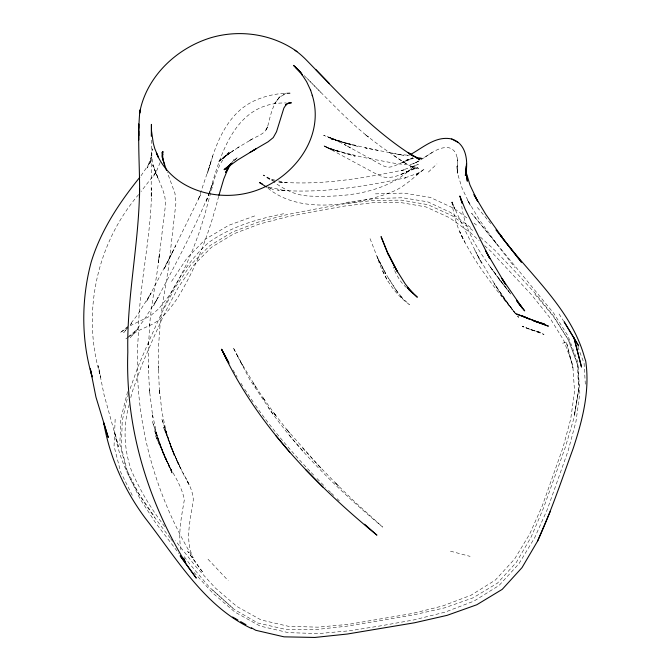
<?xml version="1.0" encoding="UTF-8"?>
<svg xmlns="http://www.w3.org/2000/svg" width="671" height="671" viewBox="0 0 671 671"><rect width="100%" height="100%" fill="white"/><g stroke="black" fill="none" stroke-linecap="round" stroke-linejoin="round"><path stroke-width="0.5" stroke-dasharray="3.35 2.52" d="M151.285 140.164L151.193 197.576L151.562 188.375C151.436 237.945 138.545 286.341 138.301 335.903C132.514 413.864 152.82 491.164 193.147 557.878C184.366 539.4 190.824 518.842 193.323 499.694C192.468 484.831 181.279 472.938 176.314 459.375L180.776 468.417L169.964 444.923L178.754 464.827L163.33 427.058L174.905 455.97L184.164 475.58M420.818 159.639C429.591 154.833 438.121 146.345 448.824 147.687C460.18 151.092 456.909 164.32 457.27 173.303L456.901 166.433L458.209 175.768L462.26 188.643L470.329 205.46L467.31 199.664L479.27 219.643L496.087 243.221L471.646 213.311L553.885 313.466L567.985 335.953L577.815 361.946L579.09 387.662L574.342 415.517L578.712 389.541L577.27 363.581L568.152 339.35L553.223 316.217L534.334 293.546M158.255 369.906L158.742 343.51L160.159 323.657L162.231 306.169L168.53 267.695L175.97 202.625L174.98 193.458L167.289 172.33M457.345 157.534L457.27 173.303M115.152 419.207L114.053 446.215L120.713 472.166L132.85 496.465M578.712 389.541L574.191 417.303L565.452 446.903L543.527 508.014L531.189 536.934L516.309 562.432L497.437 583.166L473.164 597.786L444.554 607.876L412.699 615.089L379.4 620.759L346.345 626.253L314.498 629.683L284.848 629.213L257.89 623.024L234.12 609.36L209.478 587.284L189.574 563.783L183.468 555.655M128.438 393.5L122.223 420.876L121.401 447.809L127.926 473.734L139.996 498.788L155.764 523.061L178.931 553.491M129.243 404.521C122.936 426.144 123.909 449.26 131.399 470.455C140.365 491.256 152.25 510.631 166.182 528.471M130.811 397.609L131.935 392.669L141.531 365.737L153.055 338.914L164.965 312.543L178.092 287.75L193.273 265.599L211.516 247.238L233.852 233.793L259.308 224.064L286.911 216.884L315.655 211.222L344.533 206.064L372.917 202.709L400.218 202.474L425.833 206.894L449.184 217.555L470.874 233.055L479.287 240.772M127.624 391.621L120.872 418.377L119.832 444.185L126.249 468.928L138.503 493.168L154.959 517.475M218.645 196.335C209.369 232.652 196.326 268.392 176.129 300.138C169.067 309.952 161.216 320.361 149.885 325.46C142.722 328.589 135.425 331.692 129.209 336.515M212.85 155.815L207.49 173.311C215.114 145.313 226.337 113.508 254.745 100.583C266.236 95.374 278.767 93.101 291.323 92.959L283.531 94.276L286.089 93.495L279.413 97.245L274.615 103.485L280.688 95.852C272.359 104.106 270.463 116.008 267.553 126.861C264.869 135.047 254.93 136.54 248.715 141.078L254.317 137.983M210.694 162.785L198.331 199.404L200.663 194.682L163.791 269.625L175.735 245.729M209.427 192.636L205.871 202.432L208.689 194.582M209.503 192.661C193.458 231.453 173.135 268.45 153.676 305.64L158.306 297.001L144.307 319.539L130.51 337.421L137.756 328.924L127.431 337.547M130.174 388.626L138.167 366.215L149.818 339.207L161.82 312.652L175.139 287.549L190.749 264.81L209.578 245.829L232.652 231.948L258.763 221.942L286.718 214.678L315.68 209L344.735 203.791L373.47 200.394L401.476 200.151L427.947 204.697L452.086 215.693L473.583 230.983M209.042 193.6L212.908 182.806L209.847 191.671C221.011 152.208 236.066 101.732 286.198 102.973M160.151 162.558L156.469 171.281L153.374 176.548L156.469 171.281M163.246 308.794C174.754 284.345 188.241 260.289 208.891 242.348C231.579 226.194 258.637 218.629 285.628 213.344M172.741 251.7L146.37 301.833L151.201 292.841L137.354 315.068L129.922 324.663M171.583 281.384L186.999 258.134L205.661 239.019L228.803 225.28L255.508 215.634M155.831 172.405L141.044 191.478M138.612 194.573C96.096 244.278 81.3 314.758 100.801 377.253L98.201 365.72L103.963 394.405L118.431 446.676L114.741 432.09C120.654 472.61 145.666 506.244 170.015 537.781M127.448 327.859L123.732 332.657L127.691 327.985M141.044 175.735L150.992 161.065L147.108 167.968L151.235 156.997L149.658 164.219L152.359 148.853C150.279 159.396 154.456 169.696 158.457 179.249L152.661 164.865L162.516 189.046L164.68 195.655L165.435 201.233L165.066 208.387L158.406 262.864L159.396 253.772C157.14 277.828 151.394 301.413 149.633 325.552L149.918 322.801L148.442 346.093L148.568 343.141L148.325 369.025L148.249 365.854L149.667 393.164L149.373 389.784L152.829 417.354L152.309 413.781L157.375 436.704L152.376 421.556L162.6 451.658L164.856 457.463L155.446 430.891L162.6 451.658L172.581 474.162L155.32 435.487L172.422 472.577L161.359 448.765C167.104 466.538 180.969 481.426 184.349 499.769C181.539 516.536 177.74 533.638 181.103 550.623M130.333 324.865L131.659 323.313L128.589 325.838M234.816 160.109L237.609 157.131L233.55 161.199M428.366 172.095L436.938 163.917M127.817 326.475L120.143 332.799L127.683 327.373M226.706 155.118L218.075 161.786L233.609 150.296L218.998 161.266L230.128 151.302L223.468 158.499L225.691 155.538L219.836 164.588L215.29 175.995L203.841 217.958L198.842 233.5L192.879 249.427L185.934 265.431L178.109 280.897L169.503 295.156L158.775 308.752L150.036 316.158L130.249 325.695M125.846 338.872L128.371 337.102M225.557 155.974L239.631 146.538L237.794 147.679L250.736 139.971M432.267 152.443L421.807 159.052M418.998 160.872L414.946 163.137L413.353 163.808L418.327 161.199L414.946 163.137L410.283 164.588L397.685 163.875L363.355 157.417L328.849 148.777L355.185 156.209L325.083 146.983L338.109 151.302L323.716 146.06L334.292 150.346L324.043 145.884L375.919 173.823L382.822 176.817L386.991 177.731L394.691 176.733L403.346 173.504L415.693 167.725L399.941 174.938L409.436 170.627M413.227 158.348L406.618 160.059L413.202 158.44L402.348 162.281L412.623 157.819L392.963 166.576L387.863 167.373L383.317 165.896L344.223 144.424L350.891 147.997M405.997 172.204L417.723 167.624L414.368 168.53L418.83 168.195L415.005 167.867L410.149 165.905L413.344 167.716L403.355 161.954L381.724 147.184L364.99 134.426L368.413 137.06C345.28 118.415 325.267 96.406 304.148 75.613M402.348 162.281L405.502 160.889M410.115 154.733L407.146 155.605L408.513 155.278L398.809 154.397L365.301 147.863L378.1 150.388M562.617 343.2L566.408 342.227L572.917 367.733L566.408 342.227M345.976 202.491L375.097 198.524L402.432 197.752L427.67 201.82L450.543 212.455L471.981 228.475M375.45 193.86L403.766 193.114L430.195 197.383L454.175 208.48L468.215 218.889M389.314 152.585L403.59 155.387L398.809 154.397M268.786 187.058L285.452 190.799L277.517 190.01C320.654 193.844 363.766 186.639 405.863 177.748L403.623 178.411L420.281 172.338L415.173 175.441L424.609 168.866C413.487 177.287 403.841 187.838 390.329 192.535C374.921 198.524 358.658 201.778 342.302 203.799C316.083 207.012 287.356 204.99 266.53 187.024M274.682 180.038L267.788 178.461L272.367 180.39M278.616 180.944L286.492 182.738L277.844 181.925C320.73 185.766 363.514 178.176 405.376 169.587L401.594 170.526L418.327 164.37L411.382 167.909L414.368 165.67C387.142 193.634 344.676 197.685 307.704 196.007L306.127 195.764C293.856 194.649 283.087 188.786 273.365 181.564M367.272 148.266L331.407 139.249L357.97 146.546L328.119 137.446L350.497 144.928L323.632 135.349L338.167 140.826L327.523 136.733L337.102 140.868M450.493 551.185L470.111 556.376M530.056 329.503L541.061 332.539L530.056 329.503L522.332 326.391L544.038 334.41L522.332 326.391M267.712 187.217L273.298 189.667L267.771 186.806M333.722 139.182L345.942 145.33M275.118 181.438L263.225 175.056L272.51 180.96M393.634 155.597L406.534 164.034L403.355 161.954M474.003 223.183L476.477 225.02M212.699 590.044L234.12 609.36M480.394 237.056L495.357 250.753L515.521 271.881L535.466 293.579L553.659 316.242L568.513 340.272L577.949 365.846L579.836 393.139L575.961 421.606L568.169 450.677L547.284 509.499L534.644 537.798L518.968 563.715L499.09 585.447L473.894 601.149L444.99 612.162L413.973 619.895L381.95 625.64L349.977 630.74L318.54 633.592L288.211 632.627L260.012 626.051L234.993 612.128L212.665 592.996L192.493 570.736M484.63 245.678L491.507 251.986L531.281 294.494L549.23 316.871L563.699 340.289L572.782 365.032L574.552 391.411L570.702 419.073L562.969 447.691L542.218 505.993L529.763 533.906L514.523 559.136L495.299 580.121L470.941 595.261L442.801 605.921L412.237 613.512L348.794 624.307L317.819 627.167L288.312 626.286L261.069 619.954L236.888 606.5L215.173 587.855L195.269 565.905L175.433 540.7M328.454 490.275L330.618 492.38M331.34 493.084L334.225 495.894M337.119 498.696L339.283 500.801M406.576 287.649C400.168 282.281 396.335 274.64 393.105 267.083M320.822 92.296L306.974 78.348M311.285 472.669L314.145 475.596M317.006 478.532L320.587 482.206M321.3 482.935L325.594 487.339M237.677 356.385L233.089 347.377L242.6 365.301L240 360.746L255.97 387.217L253.261 382.956L265.188 401.006L262.395 396.88L276.309 416.356L273.407 412.363L289.469 433.013L286.45 429.155L318.079 465.011L338.377 485.955L334.812 482.407L354.917 501.95L382.722 527.112C340.323 491.776 300.147 452.984 268.358 407.658M208.018 559.22L228.207 580.658M309.885 471.143C289.797 449.889 270.765 427.578 254.141 403.489M318.079 465.011L321.384 468.618L301.648 446.978M289.318 435.336L302.764 451.105M477.408 207.49L490.702 223.569M509.507 292.489L510.765 294.015M510.111 293.068L489.528 265.959L500.491 281.082C484.21 258.352 465.397 234.909 461.765 206.274M508.878 291.524L499.534 279.799L508.886 291.7M395.856 289.713L402.902 298.687L399.329 295.29L409.436 304.6C393.172 292.967 382.931 275.479 377.052 256.616L385.548 273.776L377.337 257.446L387.419 276.527L397.995 293.093L387.419 276.527M496.087 243.221L494.426 241.099L515.009 267.645M170.635 538.603L173.084 541.849M272.954 414.141L249.797 379.593L236.368 353.894M244.739 389.323L253.588 402.659M559.069 313.986L563.481 320.847M240.931 383.175L243.648 387.57M233.097 370.224L237.115 377.027M477.517 255.299L498.008 289.679L515.362 313.785L494.074 283.498L509.398 305.917L518.649 317.366L500.943 294.921L512.199 309.406C492.413 285.209 472.761 260.281 459.769 231.654L464.86 242.231C457.538 229.516 453.42 215.316 451.776 200.788L454.569 208.941L451.809 202.139L461.329 222.78L481.484 263.2L474.154 248.723M186.991 480.646L189.339 485.376L185.59 477.752M382.73 270.874L387.964 281.543M166.265 459.836L170.015 468.417L154.372 430.455L166.265 459.836L159.01 442.374L162.6 451.658M174.905 455.97L168.002 438.935L174.108 455.215L161.719 418.662L171.667 448.488L164.84 428.241L166.903 434.925L162.063 412.531L159.312 389.088L159.505 393.575L158.331 365.703M370.065 238.675L377.63 258.075M577.832 346.798L584.097 363.405L585.456 386.597M267.553 126.861L265.448 131.038L267.553 126.861M234.078 159.539L232.376 162.139L234.078 159.539M202.407 571.767L187.704 551.394L202.407 571.767"/><path stroke-width="1.01" d="M183.82 558.146L185.682 562.835C147.117 499.61 125.2 426.328 127.817 352.04C126.626 297.312 139.107 243.598 139.543 188.987L139.493 196.93C140.113 168.949 137.287 140.818 139.694 112.921C140.843 105.943 143.066 99.165 146.018 92.749C158.205 66.404 182.671 46.584 210.174 37.953C237.651 29.574 268.652 33.365 292.959 48.832C298.226 52.279 302.965 56.481 307.318 61.011C340.449 95.114 372.858 130.694 413.462 156.184L408.689 152.946M151.319 136.314L151.42 124.361L151.478 130.677L153.265 143.191L154.783 148.635L158.499 157.534L156.368 152.954C171.919 190.22 218.159 202.977 254.46 191.076C293.546 178.251 325.284 137.144 312.267 95.265L312.392 95.676L310.53 89.914L310.656 90.325L306.605 81.669L302 74.649L302.285 75.026L295.374 67.117L300.616 72.191M466.11 172.12C467.964 159.404 465.8 143.393 451.692 138.998C435.94 135.5 422.998 147.704 410.115 154.733L411.524 154.313M466.53 163.548L465.364 175.567L466.286 166.24M162.139 155.58L162.902 151.461L162.533 155.731L162.156 152.275L163.179 160.176L166.534 170.434M218.914 195.362L223.787 178.922L228.299 168.077L225.54 172.539L231.805 163.003M162.055 156.964L162.793 154.422L162.223 156.226M251.306 627.737L255.76 630.287L284.034 636.838L314.842 637.45L347.368 634.028L414.611 622.763L447.121 615.341L476.796 604.756L502.235 589.356L522.038 567.599L537.555 541.153L550.186 511.579M537.555 541.153C551.352 511.017 561.828 479.555 573.177 448.454C582.462 420.289 590.136 390.748 585.691 360.906L584.617 357.71C571.172 308.677 530.04 275.093 500.675 235.63L521.434 262.21L495.961 229.91M139.769 177.354C119.186 202.801 100.742 230.665 91.139 262.235C81.225 299.526 81.09 339.82 92.153 376.876L90.325 368.849L95.945 397.073L108.257 437.467L103.745 422.889C109.868 457.723 124.454 490.35 145.641 518.649C176.859 558.675 203.934 606.064 251.617 628.559M231.143 163.825L226.437 169.042L232.023 163.087M229.163 165.427L226.202 168.262L231.705 163.405M231.688 163.372L224.198 169.662L237.727 159.941L255.945 148.87L249.939 152.451M224.198 169.662L231.94 163.682M289.218 102.789L285.578 105.07L286.643 103.921L283.9 108.006L276.527 131.742L273.256 137.605L268.073 141.807L253.722 150.17M287.809 103.284L291.373 102.814L289.679 102.873M417.261 158.264L421.413 158.348L418.192 158.071L413.957 156.209L419.82 159.748L407.893 152.409M537.739 322.164L544.424 323.967L533.621 320.881L548.4 326.148L516.368 313.944L540.381 323.036M526.383 317.677L522.415 316.007L528.748 318.918M262.235 183.938L259.467 182.504L266.53 187.024M451.692 138.998L458.301 142.562M232.619 617.001L237.962 620.071M240.629 621.606L245.972 624.667M294.98 50.199L296.951 51.667M408.916 289.738L417.32 297.219L407.473 287.742L411.499 291.919L405.183 283.825L395.336 268.174L387.888 253.428L397.517 271.864L387.528 252.464L381.061 236.62L387.955 253.915M364.605 524.21L376.926 535.164C314.355 483.816 255.852 423.619 221.589 349.281L228.098 361.82L223.468 352.879M298.016 69.7L293.537 65.381L301.799 73.349M407.473 287.742L412.875 292.95M305.649 469.557L323.019 487.188M329.528 83.707L315.705 69.39M276.024 435.831L289.755 452.22M500.675 235.63L502.596 237.92L485.879 214.502L473.952 194.582L477.744 201.426L469.96 184.995L466.169 172.413L467.31 181.212L465.976 170.291M518.297 303.158L524.697 310.883L516.435 300.331L522.382 308.056L502 278.582L505.598 284.571L485.561 250.719L489.78 258.629L465.162 209.209L459.82 196.007L462.302 203.397L460.943 199.715M229.096 363.246L221.589 349.281M163.179 160.176L162.323 157.391L164.554 164.965M138.738 131.13L138.813 135.584M138.721 128.27L138.687 123.95L138.796 140.013M140.222 110.145L139.627 113.34L140.306 109.725L140.222 110.145M196.158 577.957L180.214 555.907L196.158 577.957M574.057 338.058L564.068 321.686L578.696 346.026L574.057 338.058L581.463 366.903L574.057 338.058"/></g></svg>
